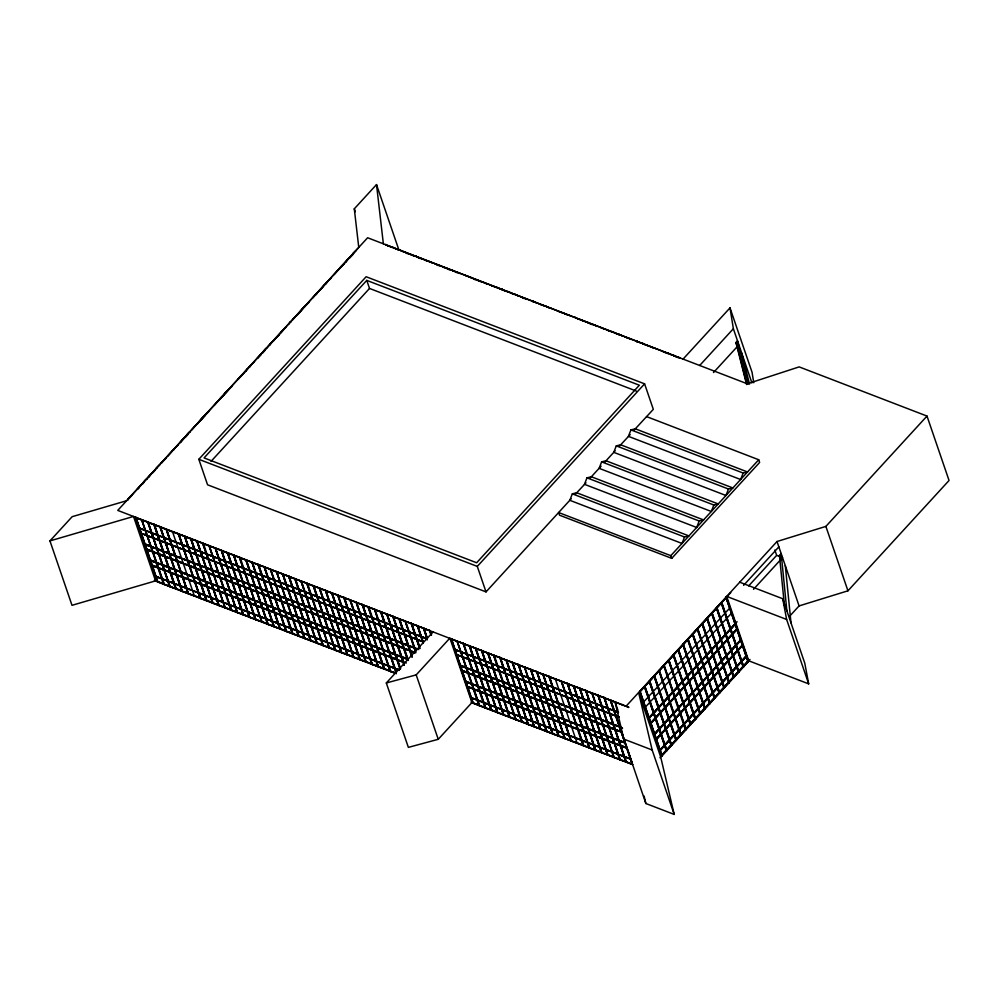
<?xml version="1.0" encoding="UTF-8"?>
<svg xmlns="http://www.w3.org/2000/svg" width="999" height="999" viewBox="0 0 999 999"><rect width="100%" height="100%" fill="white"/><g stroke="black" fill="none" stroke-linecap="round" stroke-linejoin="round"><path stroke-width="1.5" d="M572.34 493.843L569.805 500.299L682.005 543.456L684.54 537L688.923 535.914L576.71 492.757L572.34 493.843L684.54 537M586.987 477.847L584.452 484.303L696.665 527.472L699.2 521.016L703.571 519.93L591.358 476.76L586.987 477.847L699.2 521.016M601.635 461.863L599.1 468.319L711.313 511.476L713.848 505.019L718.219 503.933L606.018 460.776L601.635 461.863L713.848 505.019M616.296 445.879L613.748 452.335L725.961 495.492L728.496 489.035L732.879 487.949L620.666 444.792L616.296 445.879L728.496 489.035M630.943 429.895L628.408 436.351L740.609 479.508L743.156 473.051L747.527 471.965L635.314 428.808L630.943 429.895L743.156 473.051M49.95 540.909L133.504 516.458L155.557 580.869L72.003 605.319L49.95 540.909L72.165 516.683L126.611 500.736M358.766 247.415L354.295 208.816L376.511 184.578L398.564 249.001M127.672 499.825C138.948 488.461 126.673 499.113 127.922 499.925M141.696 484.527L137.275 489.348L139.286 487.512M144.093 482.28C139.123 488.361 146.353 477.31 146.741 479.383M146.878 478.871L151.386 473.701L148.888 477.035M151.673 473.638L155.207 469.78M160.015 464.547L156.331 467.944L156.718 468.494M167.844 455.994L170.492 453.096M170.879 452.684L175.387 447.515L173.776 449.887M175.687 447.44L178.334 444.555M184.902 437.387C173.426 450.724 186.326 434.253 185.14 437.487M188.174 434.165C181.119 442.707 189.635 429.945 189.947 432.242M191.845 429.807L194.493 426.91M194.88 426.498L199.388 421.316L197.777 423.701M200.811 420.379C209.628 411.188 199.063 419.63 199.925 421.353M204.483 416.021C215.747 404.645 203.484 415.309 204.733 416.108M214.086 405.544L218.506 400.724M218.881 400.299C230.157 388.936 217.882 399.6 219.131 400.399M224.812 394.193C233.641 385.002 223.064 393.444 223.926 395.154M232.268 386.064L228.484 389.822L232.018 385.976M238.087 379.345C249.35 367.982 237.088 378.646 238.336 379.445M243.768 373.151L247.39 368.943L245.779 371.316M247.69 368.868L252.198 363.698L249.7 367.045M254.495 361.8L252.485 363.636L254.258 361.713M261.701 353.584L257.292 358.404L261.064 354.633M264.985 350.362C257.917 358.891 266.433 346.141 266.745 348.439M267.769 346.953L271.391 342.744L269.78 345.13M271.691 342.682L276.199 337.512L273.701 340.846M280.906 332.63L276.486 337.45L279.383 334.653M285.702 327.385C274.238 340.721 287.125 324.25 285.951 327.485M288.736 324.076L290.359 321.703L290.746 322.24M292.657 319.805L295.304 316.908M298.589 313.698L295.692 316.496L300.112 311.676M304.907 306.431C293.444 319.78 306.331 303.296 305.157 306.531M309.066 302.26L305.294 306.019L308.828 302.16M312.737 297.889L314.51 295.966M316.908 293.706L314.897 295.542L319.305 290.721M319.692 290.309L324.2 285.127L321.703 288.474M324.488 285.065L328.996 279.895L325.624 284.191M331.306 277.997L329.295 279.832L331.056 277.897M334.091 274.588L338.511 269.767M338.898 269.355C350.162 257.979 337.899 268.644 339.136 269.443M343.693 264.111L348.201 258.941L345.704 262.275M348.501 258.878L353.159 254.146L349.625 258.004M355.944 250.749L353.147 253.184L353.546 253.734M152.81 472.764L155.457 469.88M165.946 458.429L161.276 463.161L165.784 457.992M157.318 581.83L135.464 517.207L157.318 581.83L394.88 673.201M385.327 244.568L679.932 357.879M136.101 517.844L141.746 520.017M141.883 519.967L164.136 584.165L141.583 519.567L163.449 584.19L169.418 586.101M142.233 520.204L148.202 522.115L170.067 586.725L148.014 522.315M392.095 247.565L392.132 246.903L396.316 249.188M571.166 498.813L486.014 591.895L207.555 484.79L198.826 459.303L366.133 276.735L644.592 383.841L653.321 409.34L633.953 430.294M139.698 528.359L145.342 530.519M366.77 280.382L204.071 457.917L476.648 562.762L639.348 385.227L366.77 280.382L369.53 288.436L636.301 391.046M148.364 522.552L153.996 524.725M398.214 249.912L398.264 249.263L403.858 252.085M141.458 533.503L147.103 535.664M144.992 530.282L139.361 528.121L427.197 638.935M145.479 530.469L151.124 532.642M145.829 530.706L157.255 535.002M211.026 461.388L369.53 288.436M154.483 524.912L160.464 526.823L182.317 591.445L160.265 527.035M146.753 535.427L141.121 533.266L422.839 641.72L417.195 639.56M147.24 535.614L152.884 537.787M147.59 535.851L159.016 540.147M151.96 533.066L163.374 537.362M160.614 527.272L172.377 531.793M153.721 538.211L165.135 542.494M158.079 535.427L163.724 537.599M159.84 540.571L165.484 542.732M163.861 537.549L169.505 539.71M164.211 537.787L175.637 542.07M422.24 259.153C422.902 258.117 419.418 259.103 418.007 257.53M172.527 531.743L194.281 595.766M172.864 531.98L178.846 533.891L200.699 598.513L178.646 534.103M165.634 542.694L171.266 544.855M165.971 542.932L177.397 547.215M170.342 540.134L181.756 544.43M433.079 263.324L429.046 261.488M178.996 534.34L184.965 536.251L206.83 600.874L184.778 536.463M172.103 545.279L183.516 549.575M176.461 542.494L182.105 544.667M185.127 536.7L190.759 538.861M178.234 547.639L183.866 549.812M182.255 544.617L187.887 546.778M182.592 544.855L194.018 549.138M440.621 266.221C441.283 265.185 437.812 266.171 436.388 264.598M156.244 576.66L167.657 580.956M191.246 539.06L197.228 540.958L219.081 605.581L197.028 541.171M184.016 549.762L189.648 551.923M184.353 549.999L195.779 554.283M188.724 547.215L194.355 549.375M157.655 581.568L163.299 583.741M161.538 578.596L155.894 576.423L399.101 669.967M162.375 579.02L173.789 583.304M447.09 268.319L446.753 268.581M197.377 541.408L203.346 543.319L225.212 607.941L202.672 543.344L224.912 607.542M190.484 552.36L201.898 556.643M194.505 549.325L200.137 551.498M194.855 549.562L206.269 553.858M168.494 581.381L174.138 583.541M452.872 270.941C454.957 270.567 449.125 270.292 447.24 268.768M203.509 543.768L209.141 545.941M196.616 554.707L202.248 556.88M200.974 551.923L212.4 556.206M174.276 583.491L179.92 585.664M459.003 273.301C459.677 272.252 456.193 273.239 454.77 271.666M174.625 583.728L186.039 588.024M209.291 545.891L231.531 610.089L208.991 545.491L230.856 610.114L236.825 612.025M209.628 546.128L221.741 550.387L243.594 615.009L221.541 550.599M202.397 556.83L208.029 559.003M202.735 557.067L214.161 561.351M175.549 588.448L169.58 586.538L147.715 521.915L169.768 586.338M207.105 554.283L212.737 556.443M176.036 588.636L181.681 590.809M180.757 586.088L186.388 588.261M471.59 277.747L465.322 275.449M208.866 559.428L214.498 561.588M212.887 556.393L218.519 558.566M213.237 556.643L224.65 560.926M186.538 588.211L192.17 590.384M186.875 588.448L198.302 592.732M221.89 550.836L227.522 553.009M214.648 561.538L220.28 563.711M214.997 561.775L226.411 566.071M187.8 593.169L181.83 591.258L159.965 526.635L182.018 591.046M219.355 558.99L230.781 563.286M193.007 590.809L204.42 595.092M228.009 553.196L233.991 555.107L255.856 619.73L233.803 555.319M221.116 564.135L232.542 568.431M193.931 595.516L187.962 593.618L166.246 529.445M225.487 561.351L231.119 563.523M194.418 595.716L200.062 597.877M199.138 593.156L204.77 595.329M234.141 555.556L240.122 557.467L261.975 622.077L239.435 557.479L261.676 621.69M486.825 283.991L483.703 282.517M227.248 566.495L232.879 568.668M231.268 563.473L236.9 565.634M231.618 563.711L243.032 567.994M204.92 595.279L210.552 597.452M205.257 595.516L216.683 599.8M240.272 557.904L245.904 560.077M233.029 568.618L238.661 570.779M233.379 568.856L244.792 573.139M206.194 600.237L200.212 598.326L178.346 533.703L200.399 598.114M237.737 566.058L249.163 570.354M206.681 600.424L212.312 602.597M211.388 597.877L222.814 602.16M246.403 560.264L258.167 564.797M496.253 287.625L496.303 286.975L500.487 289.248M239.498 571.203L250.924 575.499M243.868 568.419L249.5 570.591M217.52 600.237L223.152 602.397M245.629 573.563L251.261 575.736M249.65 570.541L255.294 572.714M218.444 604.944L212.462 603.034L190.609 538.424L212.662 602.834M250 570.779L261.413 575.062M223.301 602.347L228.933 604.52M503.796 290.522L508.216 291.945M223.639 602.584L235.065 606.88M258.654 564.984L264.623 566.895L286.488 631.505L264.435 567.095M251.411 575.686L257.055 577.847M251.76 575.923L263.174 580.207M224.575 607.305L218.594 605.394L196.741 540.771L218.793 605.182M256.119 573.139L267.545 577.422M225.062 607.492L230.694 609.665M229.77 604.944L241.196 609.228M264.785 567.332L270.754 569.243L292.807 633.653L270.267 569.055L292.12 633.678L298.102 635.589M257.879 578.284L269.305 582.567M262.25 575.486L267.894 577.659M235.901 607.305L241.533 609.465M270.904 569.692L276.548 571.865M264.011 580.631L269.655 582.804M268.032 577.609L273.676 579.782M268.381 577.847L279.795 582.13M241.683 609.427L247.315 611.588M526.411 299.225C527.072 298.189 523.588 299.176 522.177 297.59M242.02 609.665L253.446 613.948M276.686 571.815L298.938 636.013L276.386 571.416L298.251 636.038L304.22 637.949M277.035 572.052L283.004 573.963L304.87 638.586L282.817 574.175M269.792 582.754L275.437 584.927M270.142 582.991L281.556 587.275M242.957 614.373L236.975 612.462L215.272 548.289M274.5 580.207L280.145 582.367M243.444 614.56L249.076 616.733M248.152 612.012L259.578 616.308M283.167 574.413L289.136 576.311L311.001 640.933L288.948 576.523M533.029 301.773L533.066 301.111L537.25 303.396M276.261 585.352L287.687 589.635M280.294 582.33L285.926 584.49M280.632 582.567L292.058 586.85M254.283 614.373L259.915 616.545M289.285 576.76L294.93 578.933M282.392 587.712L288.037 589.872M255.207 619.093L249.238 617.182L227.372 552.559L249.425 616.97M286.763 584.914L298.177 589.21M260.065 616.495L265.697 618.656M540.559 304.67L544.979 306.081M260.414 616.733L271.828 621.016M295.417 579.12L307.517 583.391L329.383 648.014L306.83 583.404L329.083 647.614M288.174 589.822L293.818 591.995M288.524 590.059L299.937 594.355M261.338 621.453L255.357 619.542L233.504 554.92L255.557 619.33M292.894 587.275L298.526 589.447M261.825 621.64L267.457 623.801M266.533 619.08L277.959 623.376M294.655 592.419L300.287 594.592M298.676 589.398L304.308 591.558M299.013 589.635L310.439 593.918M272.665 621.44L278.296 623.613M307.667 583.828L313.311 586.001M300.437 594.542L306.069 596.703M300.774 594.78L312.2 599.063M273.589 626.161L267.62 624.25L245.754 559.627L267.807 624.038M305.145 591.995L316.558 596.278M278.446 623.563L284.078 625.736M278.796 623.801L290.209 628.084M313.798 586.188L319.767 588.099L341.633 652.722L319.58 588.311M306.905 597.127L318.319 601.423M279.72 628.521L273.738 626.61L251.885 561.987L273.938 626.398M311.276 594.343L316.908 596.515M280.207 628.708L285.839 630.869M284.915 626.161L290.559 628.321M319.93 588.548L325.899 590.459L347.764 655.082L325.711 590.671M313.037 599.487L324.45 603.783M317.058 596.465L322.689 598.638M317.395 596.703L328.821 600.986M290.697 628.271L296.341 630.444M291.046 628.508L302.46 632.804M326.049 590.909L331.693 593.069M319.156 601.848L330.582 606.131M291.97 633.229L286.001 631.318L264.136 566.695L286.189 631.118M323.526 599.063L334.94 603.346M297.178 630.869L308.591 635.152M581.893 320.179L577.322 318.806M332.18 593.256L338.162 595.167L360.214 659.577L337.662 594.979L359.528 659.602L365.497 661.513M325.287 604.208L336.7 608.491M329.658 601.41L335.289 603.583M303.296 633.229L308.941 635.401M582.042 320.617L588.011 322.527M338.311 595.616L343.943 597.789M331.418 606.555L337.05 608.728M335.439 603.533L341.071 605.706M335.776 603.771L347.202 608.066M309.078 635.352L314.722 637.512M593.806 325.15C594.48 324.113 590.996 325.1 589.585 323.526M309.428 635.589L320.841 639.872M344.43 597.976L350.412 599.887L372.277 664.51L350.224 600.099M337.2 608.678L342.832 610.851M337.537 608.915L348.963 613.199M310.352 640.297L304.383 638.386L282.517 573.776L304.57 638.186M341.908 606.131L353.321 610.414M310.839 640.496L316.483 642.657M315.559 637.936L326.973 642.232M350.562 600.337L356.543 602.247L378.396 666.857L356.343 602.447M604.657 329.32L600.124 327.297M343.668 611.276L355.095 615.559M348.039 608.491L353.671 610.651M321.678 640.297L327.322 642.469M356.693 602.684L362.325 604.857M349.8 613.636L355.432 615.796M353.821 610.601L359.453 612.774M322.615 645.017L316.633 643.106L294.767 578.483L316.82 642.894M354.158 610.839L365.584 615.134M327.46 642.419L333.104 644.58M607.966 330.594L612.387 332.005M327.809 642.657L339.235 646.94M362.824 605.044L368.793 606.955L390.659 671.578L368.107 606.98L390.159 671.39L396.328 673.089M355.582 615.746L361.213 617.919M355.919 615.983L367.345 620.279M328.733 647.377L322.764 645.466L300.899 580.844L322.952 645.254M360.289 613.199L371.715 617.482M329.22 647.564L334.865 649.725M333.941 645.017L345.354 649.3M368.943 607.404L374.925 609.315L396.478 672.265M618.806 334.765L618.843 334.103L623.039 336.388M362.05 618.344L373.476 622.627M366.421 615.559L377.834 619.842M340.06 647.364L345.704 649.537M375.075 609.765L380.706 611.925M368.181 620.704L373.813 622.864M340.996 652.085L335.015 650.174L313.162 585.551L335.214 649.962M372.54 617.919L383.966 622.202M345.841 649.487L351.486 651.66M346.191 649.725L357.617 654.008M381.206 612.112L393.306 616.383L408.341 660.302M373.963 622.814L379.595 624.987M374.3 623.064L385.726 627.347M347.115 654.445L341.146 652.534L319.28 587.912L341.333 652.322M378.671 620.267L384.315 622.439M347.615 654.632L353.246 656.805M352.322 652.085L363.736 656.368M637.187 341.833L637.225 341.171L637.187 341.833L643.356 343.531L642.832 344.006M380.432 625.411L391.858 629.707M384.453 622.389L390.097 624.562M384.802 622.627L396.216 626.91M358.454 654.432L364.086 656.605M393.456 616.833L399.088 618.993M386.563 627.772L392.195 629.944M359.378 659.153L353.396 657.242L331.543 592.632L353.596 657.042M390.921 624.987L402.347 629.27M364.235 656.555L369.867 658.728M364.573 656.793L375.999 661.088M399.588 619.18L405.557 621.091L415.584 650.374M392.345 629.894L397.977 632.055M392.694 630.132L404.108 634.415M397.053 627.347L402.697 629.507M365.996 661.7L371.628 663.873M370.704 659.153L376.336 661.326M405.706 621.54L411.688 623.451L419.705 646.877M398.813 632.479L404.458 634.652M402.834 629.457L408.479 631.63M403.184 629.695L414.597 633.99M376.486 661.276L382.118 663.436M376.835 661.513L388.249 665.796M411.838 623.9L417.807 625.811L423.139 642.12L417.619 626.023M404.595 634.602L410.239 636.775M404.945 634.84L416.358 639.135M377.759 666.221L371.778 664.323L349.925 599.7L371.978 664.11M409.315 632.055L420.729 636.338M382.954 663.86L394.38 668.156M417.969 626.261L423.938 628.171L427.447 638.411M667.832 353.621L667.869 352.959L672.052 355.244M411.076 637.2L422.49 641.483M383.878 668.581L377.909 666.67L356.206 602.497M486.014 591.895L477.285 566.408L644.592 383.841M415.434 634.415L421.079 636.575M384.378 668.768L390.01 670.941M389.086 666.221L394.717 668.393M424.088 628.608L429.732 630.781M421.216 636.525L427.048 638.486M421.566 636.763L427.01 639.148M394.867 668.343L399.288 669.755M679.595 358.142C680.257 357.105 676.773 358.092 675.361 356.518M395.217 668.581L399.25 670.416M431.381 635.127L430.07 630.519L431.568 634.914M407.929 659.103L401.76 657.404L407.592 659.352M386.313 682.966L416.196 674.887L449.875 638.136L471.928 702.547L438.249 739.297L408.366 747.377L386.313 682.966L433.254 631.755M683.066 359.103L730.007 307.879L752.06 372.29L753.745 382.717M575.349 494.243L585.976 482.829M589.997 478.259L601.073 466.171M604.657 462.262L615.122 450.849M619.305 446.278L630.169 434.602M699.687 365.484L733.366 328.733L730.007 307.879M472.714 703.134L450.849 638.523L472.714 703.134L632.517 764.61L610.164 699.799L631.718 762.736M451.498 639.148L457.13 641.321M457.28 641.271L479.52 705.469L456.98 640.871L478.846 705.494L484.815 707.404M457.617 641.508L463.598 643.418L485.651 707.829L463.111 643.231L484.965 707.854L490.946 709.765M746.578 384.528L735.951 342.507L737.499 340.821L748.413 383.966M455.094 649.662L460.726 651.835M463.748 643.868L469.393 646.041M713.498 372.54L737.324 346.541L735.951 342.507M456.855 654.807L462.487 656.98M460.389 651.598L454.745 649.425L618.294 712.324M460.876 651.785L466.508 653.958M461.226 652.022L472.639 656.306M469.88 646.228L475.849 648.139L497.714 712.749L475.661 648.339M462.15 656.743L456.506 654.57L618.993 717.17M462.637 656.93L468.269 659.09M462.987 657.167L474.4 661.45M467.345 654.382L478.771 658.666M476.011 648.576L481.98 650.486L503.846 715.109L481.793 650.699M469.105 659.527L480.531 663.811M473.476 656.73L479.108 658.903M482.13 650.936L487.774 653.109M475.237 661.875L480.881 664.048M479.258 658.853L484.902 661.026M479.607 659.09L491.021 663.373M481.019 663.998L486.663 666.171M481.368 664.235L492.782 668.518M485.726 661.45L497.152 665.734M494.393 655.656L500.362 657.567L522.227 722.177L500.174 657.767M487.487 666.595L498.913 670.878M491.858 663.811L497.502 665.971M500.511 658.004L506.156 660.177M493.618 668.955L499.263 671.116M497.639 665.921L503.284 668.094M497.989 666.158L509.403 670.454M471.628 697.976L483.054 702.26M506.643 660.364L512.612 662.275L534.477 726.897L512.425 662.487M499.4 671.066L505.044 673.239M499.75 671.303L511.163 675.599M504.108 668.518L509.752 670.691M473.051 702.884L478.683 705.044M476.923 699.899L471.291 697.739L630.456 759.065M477.759 700.336L489.185 704.62M512.774 662.724L518.743 664.635L540.609 729.258L518.556 664.834M505.881 673.663L517.295 677.946M509.902 670.641L515.534 672.802M510.239 670.878L521.665 675.162M483.891 702.684L489.522 704.857M518.893 665.084L524.537 667.245M512 676.023L517.644 678.184M516.371 673.239L527.784 677.522M489.672 704.807L495.304 706.98M490.022 705.044L501.436 709.327M524.675 667.195L546.928 731.405L524.375 666.795L546.241 731.418L552.222 733.328M525.024 667.432L530.993 669.342L552.859 733.965L530.806 669.555M517.782 678.134L523.426 680.307M518.131 678.371L529.545 682.667M522.502 675.586L528.134 677.759M491.433 709.952L497.065 712.125M496.141 707.404L501.785 709.565M531.156 669.792L537.125 671.703L558.99 736.325L536.938 671.915M524.263 680.731L529.895 682.904M528.284 677.709L533.916 679.882M528.621 677.946L540.047 682.23M501.923 709.515L507.567 711.688M502.272 709.752L513.686 714.048M537.275 672.152L542.719 674.525L542.769 673.875L564.622 738.486L570.604 740.396M530.044 682.854L535.676 685.027M530.382 683.091L541.808 687.374M503.196 714.472L497.227 712.562L475.362 647.939L497.415 712.362M534.752 680.307L546.166 684.59M508.404 712.112L519.817 716.408M536.513 685.451L547.927 689.735M509.328 716.832L503.346 714.922L481.493 650.299L503.546 714.71M540.884 682.654L546.515 684.827M509.815 717.02L515.447 719.193M514.522 714.472L520.167 716.645M549.537 676.86L555.169 679.033M542.644 687.799L548.276 689.972M546.665 684.777L552.297 686.95M547.002 685.014L558.429 689.31M520.304 716.595L525.949 718.756M520.654 716.832L532.067 721.116M555.319 678.983L577.072 742.994M555.656 679.22L561.638 681.131L583.691 745.541L561.151 680.943L583.004 745.566L588.985 747.477M758.716 459.752L759.64 462.437L671.728 558.354L670.816 555.669L758.716 459.752L646.515 416.583M548.426 689.922L554.058 692.095M548.763 690.159L560.189 694.442M521.578 721.54L515.609 719.642L493.556 655.219L516.096 719.829L494.23 655.207L493.706 655.669L488.111 652.846L509.965 717.469L488.611 654.308M553.134 687.374L564.547 691.658M522.065 721.74L527.709 723.9M526.785 719.18L538.199 723.476M561.788 681.58L567.769 683.491L589.622 748.101L567.569 683.691M554.895 692.519L566.308 696.803M559.265 689.735L564.897 691.895M532.904 721.54L538.548 723.713M567.919 683.928L573.551 686.101M561.026 694.879L566.658 697.04M565.047 691.845L570.679 694.018M533.828 726.261L527.859 724.35L505.993 659.727L528.046 724.138M565.384 692.082L576.81 696.378M538.686 723.663L544.33 725.823M539.035 723.9L550.461 728.184M566.808 696.99L572.439 699.163M567.145 697.227L578.571 701.523M539.959 728.621L533.99 726.71L512.125 662.087L534.178 726.498M571.515 694.442L582.929 698.726M540.447 728.808L546.091 730.968M545.167 726.261L556.58 730.544M580.169 688.648L586.151 690.559L608.004 755.182L585.951 690.771M573.276 699.587L584.702 703.87M577.647 696.803L583.279 698.975M551.286 728.608L556.93 730.781M586.301 691.008L591.932 693.169M579.408 701.947L585.039 704.108M583.428 698.925L589.06 701.086M583.766 699.163L595.192 703.446M557.067 730.731L562.712 732.904M557.417 730.968L568.843 735.252M592.082 693.119L598.401 695.267L620.267 759.889L598.214 695.479M585.189 704.07L590.821 706.231M585.526 704.307L596.952 708.591M558.341 735.689L552.372 733.778L530.506 669.155L552.559 733.566M589.897 701.51L595.529 703.683M558.828 735.876L564.472 738.049M563.548 733.328L574.962 737.612M598.551 695.716L604.532 697.627L626.385 762.249L604.333 697.839M591.658 706.655L603.084 710.951M595.679 703.633L601.323 705.806M596.028 703.87L607.442 708.154M569.667 735.689L575.312 737.849M604.682 698.076L610.314 700.237M597.789 709.015L603.421 711.188M602.147 706.231L613.573 710.514M575.461 737.799L581.093 739.972M575.799 738.036L587.225 742.332M610.814 700.436L616.445 702.597M603.571 711.138L609.203 713.298M603.908 711.375L615.334 715.659M576.723 742.756L570.754 740.846L548.888 676.223L570.941 740.634M608.279 708.591L613.923 710.751M577.222 742.944L582.854 745.117M581.93 740.396L587.562 742.569M610.039 713.723L615.684 715.896M614.06 710.701L618.481 712.125M614.41 710.938L618.443 712.774M587.712 742.519L593.344 744.68M588.061 742.756L599.475 747.04M615.821 715.846L618.831 716.72M616.171 716.083L618.793 717.382M626.286 705.993L777.022 541.508L825.886 526.398L926.997 416.071L799.15 366.895L747.289 383.791L367.62 237.762L117.757 510.402L628.696 707.317M748.476 661.5L726.186 596.99L748.476 661.5L661.688 756.206L639.635 691.795L730.756 592.619M728.096 595.516L726.573 597.539M628.508 707.517L628.546 706.867M594.18 745.104L605.606 749.4M743.618 585.339L778.87 546.878M595.104 749.824L589.135 747.914L567.27 683.291L589.323 747.714M595.604 750.012L601.236 752.185M600.312 747.464L605.943 749.637M619.767 726.598L613.598 724.899L619.43 726.86M748.663 585.901L776.66 555.357L774.824 549.987M619.917 727.047L622.552 728.333M784.427 605.506L779.445 555.469L781.168 553.583L786.862 610.814M621.528 731.743L615.359 730.044L621.191 732.005M606.093 749.587L611.725 751.76M753.508 589.298L782.542 557.617M606.443 749.824L617.857 754.108M607.367 754.545L601.386 752.634L579.532 688.011L601.585 752.422M607.854 754.732L613.486 756.892M612.562 752.185L623.988 756.468M625.287 742.707L619.118 740.996L624.949 742.956M737.062 621.678L735.539 623.701M618.693 754.532L624.325 756.705M627.047 747.839L620.879 746.141L626.71 748.101M619.617 759.252L613.648 757.342L591.783 692.719L614.135 757.529L592.769 694.38M624.475 756.655L630.107 758.828M624.825 756.892L630.794 758.803M625.749 761.613L619.767 759.702L597.914 695.079L619.967 759.49M626.236 761.8L632.217 764.21M659.939 757.754L749.999 659.477M789.597 616.271L799.075 605.918L847.939 590.809L949.05 480.482L926.997 416.071M387.375 245.742L391.795 247.165M405.756 252.822C407.804 254.508 409.915 253.234 410.477 254.633L414.697 256.256M424.138 259.89L426.96 260.976M442.52 266.958L445.342 268.044M473.164 278.746C475.212 280.432 477.322 279.158 477.872 280.557L482.105 282.18M491.545 285.814L495.966 287.225M512.737 293.968L508.066 291.496L508.029 292.145M518.868 296.328L514.185 293.856L514.148 294.505M549.5 308.104L544.83 305.632L544.792 306.293M558.941 311.738L563.361 313.149M567.894 315.172L563.848 313.336M597.115 326.423L594.492 325.125M616.907 334.028L612.225 331.556L612.187 332.217M626.348 337.662L630.769 339.073M644.73 344.73L649.15 346.154M653.671 348.176L649.637 346.341M663.111 351.798L665.933 352.884M358.191 248.052L127.385 499.887M776.66 555.357L780.194 556.705M670.816 555.669L558.603 512.512L559.527 515.197L671.728 558.354M739.735 582.205L782.716 598.738L804.769 663.149L808.678 683.865L748.763 660.814L726.71 596.403L786.625 619.455L808.678 683.865M729.545 608.379L725.224 612.837M731.305 613.511L726.985 617.981M724.75 613.611L720.429 618.081M726.51 618.756L722.19 623.226M719.942 618.843L715.621 623.314M721.703 623.988L717.382 628.458M715.147 624.088L710.826 628.558M716.907 629.233L712.587 633.703M710.351 629.32L706.018 633.791M712.112 634.465L707.779 638.935M705.544 634.565L701.223 639.035M707.304 639.71L702.984 644.168M700.749 639.797L696.415 644.268M702.509 644.942L698.189 649.412M695.941 645.042L691.62 649.5M697.702 650.187L693.381 654.645M198.826 459.303L477.285 566.408M691.146 650.274L686.825 654.745M692.906 655.419L688.586 659.889M686.35 655.519L682.017 659.977M688.111 660.664L683.778 665.122M681.543 660.751L677.222 665.222M683.304 665.896L678.983 670.366M676.748 665.996L672.414 670.454M678.508 671.141L674.175 675.599M663.636 665.609L685.439 729.919M671.94 671.228L667.619 675.699M673.701 676.373L669.38 680.843M658.841 670.841L680.644 735.164M667.145 676.473L662.824 680.931M668.905 681.618L664.585 686.076M662.337 681.705L658.016 686.176M664.098 686.85L659.777 691.32M657.542 686.937L653.221 691.408M659.303 692.082L654.982 696.553M652.747 692.182L648.413 696.653M654.507 697.327L650.174 701.798M639.635 691.795L661.688 756.206M647.939 697.414L643.618 701.885M649.7 702.559L645.379 707.03M135.265 517.42L429.87 630.731M450.661 638.723L628.359 707.08M417.482 648.801L414.473 647.914L418.706 649.55M150.999 546.578L156.831 548.538L145.03 544.667L150.849 546.628M163.249 551.286L169.081 553.246L157.28 549.375L163.112 551.336M175.512 556.006L181.331 557.966L169.53 554.095L175.362 556.056M181.631 558.366L187.462 560.314L175.662 556.455L181.493 558.416M193.893 563.074L199.725 565.034L187.912 561.163L193.744 563.124M200.012 565.434L205.844 567.395L194.043 563.523L199.875 565.484M212.275 570.142L218.107 572.102L206.293 568.231L212.125 570.192M218.394 572.502L224.226 574.462L212.425 570.591L218.257 572.552M230.657 577.21L236.488 579.17L224.675 575.312L230.507 577.26M236.788 579.57L242.607 581.53L230.806 577.659L236.638 579.62M261.288 588.998L267.12 590.958L255.319 587.087L261.151 589.048M267.42 591.358L273.251 593.319L261.451 589.447L267.27 591.408M279.67 596.066L285.502 598.026L273.701 594.155L279.533 596.116M285.801 598.426L291.633 600.387L279.832 596.515L285.652 598.476M304.183 605.494L310.015 607.454L298.214 603.583L304.033 605.544M316.433 610.214L322.265 612.175L310.464 608.304L316.296 610.264M322.565 612.562L328.396 614.522L316.596 610.664L322.427 612.612M334.815 617.282L340.647 619.243L328.846 615.372L334.677 617.332M347.078 621.99L352.909 623.95L341.096 620.079L346.928 622.04M353.209 624.35L359.028 626.311L347.227 622.439L353.059 624.4M365.459 629.07L371.291 631.018L359.478 627.16L365.309 629.12M371.591 631.418L377.41 633.378L365.609 629.507L371.441 631.468M383.841 636.138L389.672 638.099L377.872 634.228L383.691 636.188M389.972 638.498L395.791 640.446L383.991 636.588L389.822 638.536M402.222 643.206L408.054 645.167L396.253 641.296L402.073 643.256M408.354 645.566L414.185 647.527L402.372 643.656L408.204 645.616M466.396 667.881L472.215 669.842L460.414 665.983L466.246 667.931M478.646 672.602L484.478 674.562L472.664 670.691L478.496 672.652M490.896 677.31L496.728 679.27L484.927 675.399L490.759 677.359M497.027 679.67L502.859 681.63L491.058 677.759L496.878 679.72M509.278 684.39L515.109 686.338L503.309 682.479L509.14 684.44M515.409 686.738L521.241 688.698L509.44 684.827L515.259 686.788M533.791 693.818L539.622 695.766L527.822 691.907L533.641 693.855M546.041 698.526L551.873 700.486L540.072 696.615L545.904 698.576M564.423 705.594L570.254 707.554L558.453 703.683L564.285 705.644M582.817 712.662L588.636 714.622L576.835 710.751L582.667 712.712M595.067 717.382L600.899 719.342L589.098 715.471L594.917 717.432M613.448 724.45L619.28 726.41L607.479 722.539L613.299 724.5M619.58 726.81L622.389 727.896M417.644 649.238L414.635 648.363L417.445 649.45M414.535 652.122L404.133 648.801L409.965 650.761M152.76 551.723L158.591 553.683L146.791 549.812L152.61 551.773M165.01 556.431L170.841 558.391L159.041 554.52L164.872 556.48M171.141 558.791L176.973 560.751L165.172 556.88L170.991 558.841M183.391 563.511L189.223 565.459L177.422 561.6L183.254 563.548M195.654 568.219L201.486 570.179L189.673 566.308L195.504 568.269M201.773 570.579L207.605 572.539L195.804 568.668L201.636 570.629M214.036 575.287L219.867 577.247L208.054 573.376L213.886 575.337M232.417 582.355L238.249 584.315L226.436 580.444L232.268 582.405M238.549 584.715L244.368 586.675L232.567 582.804L238.399 584.765M250.799 589.435L256.631 591.383L244.83 587.524L250.649 589.485M256.93 591.783L262.749 593.743L250.949 589.872L256.78 591.833M269.181 596.503L275.012 598.463L263.212 594.592L269.031 596.553M281.431 601.211L287.262 603.171L275.462 599.3L281.293 601.261M287.562 603.571L293.394 605.531L281.593 601.66L287.412 603.621M299.812 608.279L305.644 610.239L293.843 606.381L299.675 608.329M305.944 610.639L311.775 612.599L299.975 608.728L305.794 610.689M318.194 615.359L324.026 617.32L312.225 613.448L318.057 615.409M324.325 617.707L330.157 619.667L318.356 615.796L324.188 617.757M336.588 622.427L342.407 624.387L330.607 620.516L336.438 622.477M342.707 624.787L348.539 626.735L336.738 622.877L342.57 624.837M354.97 629.495L360.789 631.455L348.988 627.584L354.82 629.545M367.22 634.215L373.052 636.163L361.251 632.305L367.07 634.253M373.351 636.563L379.17 638.523L367.37 634.652L373.201 636.613M385.602 641.283L391.433 643.244L379.632 639.372L385.452 641.333M391.733 643.631L397.565 645.591L385.751 641.733L391.583 643.681M403.983 648.351L409.815 650.312L398.014 646.44L403.833 648.401M410.114 650.711L415.746 652.871M468.156 673.026L473.976 674.987L462.175 671.116L468.007 673.076M480.407 677.747L486.238 679.707L474.438 675.836L480.257 677.797M486.538 680.107L492.357 682.055L480.556 678.196L486.388 680.157M498.788 684.814L504.62 686.775L492.819 682.904L498.638 684.864M511.038 689.535L516.87 691.483L505.069 687.624L510.901 689.572M517.17 691.882L523.001 693.843L511.201 689.972L517.02 691.932M529.42 696.603L535.252 698.563L523.451 694.692L529.283 696.653M535.551 698.95L541.383 700.911L529.582 697.052L535.402 699M553.933 706.031L559.765 707.979L547.964 704.12L553.796 706.081M566.196 710.739L572.015 712.699L560.214 708.828L566.046 710.789M572.315 713.099L578.146 715.059L566.346 711.188L572.177 713.149M584.577 717.806L590.397 719.767L578.596 715.896L584.427 717.856M596.828 722.527L602.659 724.487L590.859 720.616L596.678 722.577M602.959 724.887L608.778 726.835L596.977 722.976L602.809 724.924M615.209 729.595L621.041 731.555L609.24 727.684L615.059 729.645M414.685 652.572L410.264 651.148L414.498 652.784M631.705 761.463L610.651 699.987L645.866 803.508L674.213 814.422L652.16 749.999L623.813 739.098L614.984 701.648L617.994 710.439M156.506 562.674L162.338 564.635L150.537 560.776L156.368 562.724M168.769 567.395L174.6 569.355L162.787 565.484L168.619 567.444M187.15 574.462L192.982 576.423L181.169 572.552L187 574.512M193.282 576.823L199.101 578.783L187.3 574.912L193.132 576.873M205.532 581.53L211.363 583.491L199.55 579.62L205.382 581.58M211.663 583.891L217.482 585.851L205.682 581.98L211.513 583.94M236.164 593.319L241.995 595.279L230.195 591.408L236.026 593.369M242.295 595.679L248.127 597.639L236.326 593.768L242.145 595.729M254.545 600.387L260.377 602.347L248.576 598.476L254.408 600.436M260.677 602.747L266.508 604.707L254.708 600.836L260.527 602.797M272.927 607.454L278.758 609.415L266.958 605.544L272.789 607.504M279.058 609.815L284.89 611.775L273.089 607.904L278.921 609.865M291.321 614.535L297.14 616.483L285.339 612.624L291.171 614.585M297.44 616.883L303.271 618.843L291.471 614.972L297.302 616.932M309.702 621.603L315.522 623.563L303.721 619.692L309.553 621.653M321.953 626.311L327.784 628.271L315.984 624.4L321.803 626.361M328.084 628.671L333.903 630.631L322.103 626.76L327.934 628.721M340.334 633.378L346.166 635.339L334.365 631.48L340.184 633.428M346.466 635.739L352.285 637.699L340.484 633.828L346.316 635.789M358.716 640.459L364.548 642.419L352.747 638.548L358.566 640.509M364.847 642.807L370.679 644.767L358.866 640.896L364.697 642.856M377.098 647.527L382.929 649.487L371.128 645.616L376.948 647.577M383.229 649.887L389.061 651.835L377.247 647.976L383.079 649.937M395.479 654.595L401.311 656.555L389.51 652.684L395.342 654.645M471.903 683.99L477.734 685.951L465.934 682.08L471.753 684.04M484.153 688.698L489.985 690.659L478.184 686.8L484.016 688.748M490.284 691.058L496.116 693.019L484.315 689.148L490.134 691.108M502.534 695.779L508.366 697.727L496.565 693.868L502.397 695.828M508.666 698.126L514.497 700.087L502.697 696.216L508.528 698.176M520.929 702.846L526.748 704.807L514.947 700.936L520.779 702.896M539.31 709.914L545.129 711.875L533.329 708.004L539.16 709.964M551.56 714.635L557.392 716.583L545.591 712.724L551.411 714.672M557.692 716.982L563.511 718.943L551.71 715.072L557.542 717.032M569.942 721.703L575.774 723.663L563.973 719.792L569.792 721.753M576.073 724.05L581.893 726.011L570.092 722.152L575.923 724.1M588.324 728.771L594.155 730.731L582.355 726.86L588.174 728.82M594.455 731.131L600.287 733.079L588.473 729.22L594.305 731.181M606.705 735.838L612.537 737.799L600.736 733.928L606.555 735.888M612.837 738.199L618.668 740.159L606.855 736.288L612.687 738.249M406.381 662.974L397.39 660.189L403.221 662.15M158.267 567.819L164.098 569.78L152.298 565.909L158.129 567.869M176.661 574.9L182.48 576.848L170.679 572.989L176.511 574.949M188.911 579.607L194.743 581.568L182.929 577.697L188.761 579.657M195.042 581.967L200.861 583.928L189.061 580.057L194.892 582.017M207.293 586.675L213.124 588.636L201.323 584.765L207.143 586.725M213.424 589.035L219.243 590.996L207.442 587.125L213.274 589.085M225.674 593.743L231.506 595.704L219.705 591.845L225.524 593.793M231.805 596.103L237.625 598.064L225.824 594.193L231.656 596.153M244.056 600.824L249.887 602.784L238.087 598.913L243.906 600.874M256.306 605.531L262.138 607.492L250.337 603.621L256.169 605.581M262.437 607.892L268.269 609.852L256.468 605.981L262.3 607.941M274.688 612.599L280.519 614.56L268.719 610.689L274.55 612.649M280.819 614.959L286.651 616.92L274.85 613.049L280.682 615.009M293.082 619.68L298.901 621.628L287.1 617.769L292.932 619.717M299.2 622.027L305.032 623.988L293.231 620.117L299.063 622.077M311.463 626.748L317.282 628.708L305.482 624.837L311.313 626.798M317.582 629.095L323.414 631.056L311.613 627.197L317.445 629.145M329.845 633.816L335.664 635.776L323.863 631.905L329.695 633.865M342.095 638.523L347.927 640.484L336.126 636.613L341.945 638.573M348.226 640.883L354.058 642.844L342.245 638.973L348.077 640.933M360.477 645.604L366.308 647.552L354.508 643.693L360.327 645.654M366.608 647.951L372.44 649.912L360.627 646.041L366.458 648.001M378.858 652.672L384.69 654.632L372.889 650.761L378.721 652.722M384.99 655.032L390.821 656.98L379.008 653.121L384.84 655.069M397.24 659.74L403.072 661.7L391.271 657.829L397.103 659.79M485.914 693.843L491.745 695.804L479.945 691.932L485.776 693.893M492.045 696.203L497.877 698.164L486.076 694.293L491.908 696.253M504.295 700.923L510.127 702.871L498.326 699.013L504.158 700.973M510.427 703.271L516.258 705.232L504.458 701.36L510.289 703.321M522.689 707.991L528.508 709.952L516.708 706.081L522.539 708.041M528.808 710.339L534.64 712.299L522.839 708.441L528.671 710.389M541.071 715.059L546.89 717.02L535.089 713.149L540.921 715.109M553.321 719.767L559.153 721.728L547.352 717.869L553.171 719.817M559.452 722.127L565.272 724.088L553.471 720.217L559.303 722.177M571.703 726.847L577.534 728.795L565.734 724.937L571.553 726.897M577.834 729.195L583.666 731.156L571.853 727.284L577.684 729.245M590.084 733.915L595.916 735.876L584.115 732.005L589.934 733.965M596.216 736.275L602.047 738.224L590.234 734.365L596.066 736.325M608.466 740.983L614.298 742.944L602.497 739.073L608.329 741.033M614.597 743.343L620.429 745.304L608.616 741.433L614.447 743.393M154.333 580.394L396.141 673.301M471.078 702.222L632.704 764.397M825.886 526.398L847.939 590.809M733.366 328.733L751.91 382.904M777.022 541.508L799.075 605.918M779.445 555.469L780.818 559.49M667.532 353.221L667.332 353.434M661.887 351.049L661.4 350.861M655.419 348.451L655.269 348.501M636.887 341.433L636.7 341.646M631.256 339.26L631.068 339.473M624.787 336.675L624.637 336.725M618.506 334.365L618.319 334.578M606.405 329.608L606.256 329.645M587.874 322.577L587.674 322.789M569.63 315.459L569.492 315.509M557.38 310.751L557.23 310.801M551.248 308.391L551.111 308.441M538.998 303.671L538.848 303.721M532.729 301.373L532.529 301.573M527.085 299.2L526.898 299.413M520.616 296.603L520.467 296.653M502.085 289.585L501.898 289.797M489.972 284.827L489.835 284.877M622.877 705.356L622.414 704.507L622.377 705.169M471.453 277.797L471.253 278.009M616.932 702.784L616.745 702.996M459.69 273.276L459.49 273.489M441.308 266.209L441.108 266.421M434.827 263.611L434.69 263.661M579.832 688.411L601.885 752.821L580.019 688.199L573.701 686.051L595.754 750.461L574.388 687.312M428.559 261.301L428.371 261.513M549.188 676.623L571.241 741.033L549.375 676.41L543.056 674.263L565.109 738.686L543.756 675.524M397.927 249.525L397.727 249.725M543.269 675.336L564.822 738.286M354.295 208.816L355.294 211.751M431.081 634.727L429.582 630.332L430.894 634.939M423.751 628.371L427.26 638.623M426.96 638.224L423.451 627.984L427.272 639.897M422.839 641.72L417.32 625.624L423.139 643.393M411.488 623.663L420.017 648.551M419.218 646.69L411.201 623.264L419.518 648.363M415.896 652.047L405.07 620.903L415.397 651.86M411.963 655.332L399.425 618.743L412.275 657.005M411.975 656.618L398.938 618.556L411.775 656.818M416.196 674.887L438.249 739.297M393.107 616.595L408.141 660.514M407.854 660.114L392.807 616.196L407.654 660.314M387.674 615.484L404.22 663.798M386.988 614.235L404.021 664.01M404.233 665.072L386.688 613.836L404.033 665.284M400.599 668.756L381.044 611.663L400.399 668.968M400.099 668.568L380.557 611.475L399.912 668.781M396.278 672.464L374.425 609.128L396.291 673.751M356.543 603.521L378.097 666.47M301.898 582.492L323.251 645.654L301.198 581.243M252.872 563.636L274.238 626.798L252.185 562.387M221.403 550.649L243.107 614.822L221.741 551.673M216.109 549.5L237.462 612.662L215.409 548.239M215.622 549.313L237.175 612.262M167.083 530.644L188.449 593.806L166.396 529.395M166.596 530.457L188.149 593.406M741.633 352.897L749.537 384.14M737.324 346.541L746.815 384.041M674.213 814.422L660.676 756.942L638.623 692.532L652.16 749.999M644.093 796.028L645.866 803.508M782.716 598.738L786.625 619.455M376.511 184.578L383.366 243.818M785.301 565.671L790.996 622.889M135.951 517.395L157.817 582.017L135.951 517.395M386.001 244.543L385.964 245.205L386.001 244.543M153.846 524.275L175.699 588.898L153.846 524.275M154.333 524.463L176.199 589.085L154.333 524.463M404.383 251.623L404.345 252.272L404.383 251.623M145.067 544.005L150.699 546.178L145.067 544.005M146.828 549.15L152.46 551.323L146.828 549.15M416.146 256.144L416.608 256.993L416.146 256.144M151.349 546.815L156.98 548.988L151.349 546.815M153.109 551.96L158.741 554.133L153.109 551.96M422.764 258.691L422.727 259.34L422.764 258.691M157.318 548.726L162.949 550.899L157.318 548.726M150.574 560.114L156.219 562.287L150.574 560.114M159.078 553.871L164.71 556.031L159.078 553.871M163.599 551.523L169.231 553.696L163.599 551.523M152.335 565.259L157.979 567.432L152.335 565.259M156.855 562.912L162.487 565.084L156.855 562.912M184.478 536.063L206.343 600.686L184.478 536.063M169.568 553.434L175.212 555.606L169.568 553.434M158.616 568.056L164.261 570.229L158.616 568.056M162.825 564.822L168.469 566.995L162.825 564.822M171.491 559.028L177.123 561.201L171.491 559.028M191.096 538.611L212.962 603.234L191.096 538.611M164.598 569.967L170.23 572.14L164.598 569.967M164.748 570.417L176.361 574.5L164.748 570.417M169.106 567.632L180.719 571.715L169.106 567.632M177.46 560.938L183.104 563.111L177.46 560.938M181.98 558.603L187.612 560.764L181.98 558.603M175.237 569.992L180.881 572.152L175.237 569.992M183.741 563.748L189.373 565.909L183.741 563.748M187.949 560.514L193.594 562.674L187.949 560.514M176.998 575.137L182.642 577.297L176.998 575.137M181.219 571.903L186.85 574.063L181.219 571.903M189.71 565.646L195.354 567.819L189.71 565.646M182.979 577.047L188.611 579.208L182.979 577.047M200.362 565.671L205.994 567.832L200.362 565.671M193.619 577.06L199.263 579.233L193.619 577.06M202.123 570.816L207.767 572.976L202.123 570.816M206.331 567.582L211.975 569.742L206.331 567.582M195.379 582.205L201.024 584.365L195.379 582.205M199.6 578.97L205.232 581.131L199.6 578.97M208.104 572.727L213.736 574.887L208.104 572.727M227.859 552.747L249.725 617.37L227.859 552.747M201.361 584.115L206.993 586.276L201.361 584.115M214.373 575.524L225.986 579.607L214.373 575.524M218.744 572.739L224.388 574.912L218.744 572.739M212 584.128L217.645 586.301L212 584.128M220.504 577.884L226.149 580.057L220.504 577.884M224.725 574.65L230.357 576.823L224.725 574.65M213.761 589.273L219.405 591.445L213.761 589.273M217.982 586.038L223.614 588.211L217.982 586.038M218.132 586.488L229.745 590.559L218.132 586.488M226.486 579.795L232.118 581.967L226.486 579.795M246.241 559.815L268.107 624.437L246.241 559.815M219.743 591.183L225.374 593.356L219.743 591.183M224.263 588.848L229.895 591.008L224.263 588.848M502.422 289.323L502.385 289.985L502.422 289.323M237.125 579.807L242.769 581.98L237.125 579.807M230.232 590.746L235.864 592.919L230.232 590.746M238.886 584.952L250.499 589.035L238.886 584.952M258.004 564.348L279.87 628.97L258.004 564.348M258.504 564.535L280.357 629.158L258.504 564.535M243.107 581.718L248.739 583.891L243.107 581.718M243.257 582.167L254.87 586.251L243.257 582.167M232.143 596.341L237.787 598.513L232.143 596.341M249.388 584.527L255.02 586.688L249.388 584.527M238.124 598.251L243.756 600.424L238.124 598.251M242.645 595.916L248.276 598.076L242.645 595.916M255.357 586.438L260.989 588.598L255.357 586.438M244.405 601.061L250.037 603.221L244.405 601.061M248.614 597.827L254.258 599.987L248.614 597.827M257.267 592.02L262.912 594.193L257.267 592.02M250.374 602.971L256.019 605.132L250.374 602.971M263.249 593.93L268.881 596.103L263.249 593.93M267.769 591.595L279.37 595.666L267.769 591.595M261.026 602.984L266.658 605.157L261.026 602.984M269.53 596.74L275.162 598.901L269.53 596.74M288.649 576.123L310.502 640.746L288.649 576.123M262.787 608.129L268.419 610.302L262.787 608.129M266.995 604.894L272.64 607.067L266.995 604.894M275.499 598.651L281.131 600.811L275.499 598.651M295.267 578.671L317.12 643.294L295.267 578.671M268.756 610.039L274.4 612.2L268.756 610.039M286.151 598.663L291.783 600.836L286.151 598.663M279.408 610.052L285.04 612.225L279.408 610.052M287.912 603.808L299.525 607.892L287.912 603.808M292.12 600.574L297.752 602.747L292.12 600.574M292.27 601.023L303.883 605.094L292.27 601.023M281.169 615.197L286.8 617.37L281.169 615.197M285.377 611.962L291.021 614.135L285.377 611.962M313.649 585.739L335.502 650.361L313.649 585.739M287.138 617.107L292.782 619.28L287.138 617.107M304.533 605.731L310.165 607.904L304.533 605.731M297.789 617.12L303.421 619.293L297.789 617.12M306.293 610.876L311.925 613.049L306.293 610.876M325.412 590.272L347.277 654.894L325.412 590.272M575.461 317.42L575.911 318.269L575.461 317.42M310.502 607.642L316.146 609.815L310.502 607.642M299.55 622.265L305.182 624.437L299.55 622.265M303.758 619.03L309.403 621.203L303.758 619.03M312.262 612.787L317.907 614.959L312.262 612.787M332.03 592.819L353.883 657.429L332.03 592.819M305.519 624.175L311.164 626.348L305.519 624.175M310.04 621.84L315.684 624L310.04 621.84M322.914 612.812L328.546 614.972L322.914 612.812M316.021 623.751L321.653 625.911L316.021 623.751M324.675 617.944L330.307 620.117L324.675 617.944M343.793 597.34L365.659 661.962L343.793 597.34M344.28 597.527L366.146 662.15L344.28 597.527M328.883 614.71L334.528 616.883L328.883 614.71M317.932 629.333L323.564 631.505L317.932 629.333M330.644 619.855L336.288 622.027L330.644 619.855M335.164 617.519L340.809 619.692L335.164 617.519M323.901 631.243L329.545 633.416L323.901 631.243M328.421 628.908L334.066 631.081L328.421 628.908M341.146 619.43L346.778 621.603L341.146 619.43M330.182 634.053L335.826 636.226L330.182 634.053M334.403 630.819L340.035 632.991L334.403 630.819M343.057 625.024L348.688 627.185L343.057 625.024M362.175 604.407L384.041 669.03L362.175 604.407M362.662 604.595L384.528 669.218L362.662 604.595M336.163 635.963L341.795 638.136L336.163 635.963M349.026 626.935L354.67 629.095L349.026 626.935M353.546 624.587L359.19 626.76L353.546 624.587M346.803 635.976L352.447 638.149L346.803 635.976M355.307 629.732L360.951 631.905L355.307 629.732M359.528 626.498L365.159 628.671L359.528 626.498M348.564 641.121L354.208 643.294L348.564 641.121M352.784 637.886L358.416 640.059L352.784 637.886M361.288 631.643L366.92 633.816L361.288 631.643M354.545 643.031L360.177 645.204L354.545 643.031M371.928 631.655L377.572 633.828L371.928 631.655M365.184 643.044L370.829 645.217L365.184 643.044M373.688 636.8L379.333 638.973L373.688 636.8M377.909 633.566L383.541 635.739L377.909 633.566M366.945 648.189L372.59 650.361L366.945 648.189M371.166 644.954L376.798 647.127L371.166 644.954M379.67 638.711L385.302 640.883L379.67 638.711M372.927 650.099L378.559 652.272L372.927 650.099M390.309 638.736L395.954 640.896L390.309 638.736M383.566 650.124L389.21 652.285L383.566 650.124M392.07 643.88L397.714 646.041L392.07 643.88M396.291 640.634L401.923 642.807L396.291 640.634M385.327 655.269L390.971 657.429L385.327 655.269M389.548 652.035L395.179 654.195L389.548 652.035M398.052 645.779L403.683 647.951L398.052 645.779M391.308 657.167L396.94 659.34L391.308 657.167M395.829 654.832L401.461 657.005L395.829 654.832M673.501 355.132L673.95 355.969L673.501 355.132M408.691 645.804L414.335 647.964L408.691 645.804M401.798 656.743L407.442 658.915L401.798 656.743M451.348 638.711L473.201 703.333L451.348 638.711M469.23 645.591L491.096 710.214L469.23 645.591M469.73 645.779L491.583 710.401L469.73 645.779M460.452 665.322L466.096 667.494L460.452 665.322M462.212 670.466L467.857 672.627L462.212 670.466M466.733 668.119L472.377 670.292L466.733 668.119M468.494 673.264L474.138 675.436L468.494 673.264M487.612 652.659L509.478 717.282L487.612 652.659M472.714 670.029L478.346 672.202L472.714 670.029M465.971 681.418L471.603 683.591L465.971 681.418M474.475 675.174L480.107 677.347L474.475 675.174M478.996 672.839L484.627 675.012L478.996 672.839M467.732 686.563L473.364 688.736L467.732 686.563M467.882 687.012L479.495 691.096L467.882 687.012M472.252 684.228L483.866 688.311L472.252 684.228M499.875 657.367L521.728 721.99L499.875 657.367M484.965 674.75L490.596 676.91L484.965 674.75M474.013 689.372L479.645 691.545L474.013 689.372M486.875 680.344L492.519 682.504L486.875 680.344M506.493 659.914L528.346 724.537L506.493 659.914M479.982 691.283L485.626 693.443L479.982 691.283M492.857 682.255L498.489 684.415L492.857 682.255M497.377 679.907L503.009 682.08L497.377 679.907M490.634 691.296L496.266 693.468L490.634 691.296M499.138 685.052L504.77 687.225L499.138 685.052M518.256 664.447L540.109 729.058L518.256 664.447M503.346 681.817L508.978 683.99L503.346 681.817M492.395 696.44L498.026 698.613L492.395 696.44M496.603 693.206L502.247 695.379L496.603 693.206M505.107 686.962L510.739 689.135L505.107 686.962M498.364 698.351L504.008 700.524L498.364 698.351M515.759 686.975L521.391 689.148L515.759 686.975M509.015 698.363L514.647 700.536L509.015 698.363M517.519 692.12L529.133 696.203L517.519 692.12M536.638 671.515L558.491 736.138L536.638 671.515M521.728 688.885L527.372 691.058L521.728 688.885M521.878 689.335L533.491 693.418L521.878 689.335M510.776 703.508L516.408 705.681L510.776 703.508M514.985 700.274L520.629 702.447L514.985 700.274M516.745 705.419L522.39 707.592L516.745 705.419M521.266 703.084L532.879 707.155L521.266 703.084M534.14 694.055L539.772 696.216L534.14 694.055M527.397 705.444L533.029 707.604L527.397 705.444M535.901 699.188L541.533 701.36L535.901 699.188M540.109 695.953L545.754 698.126L540.109 695.953M529.158 710.589L534.79 712.749L529.158 710.589M533.366 707.354L539.01 709.515L533.366 707.354M541.87 701.098L547.514 703.271L541.87 701.098M542.02 701.548L553.633 705.631L542.02 701.548M546.391 698.763L558.004 702.846L546.391 698.763M535.127 712.487L540.771 714.66L535.127 712.487M539.647 710.152L545.292 712.324L539.647 710.152M552.522 701.123L558.154 703.284L552.522 701.123M541.408 715.296L547.052 717.469L541.408 715.296M545.629 712.062L551.261 714.235L545.629 712.062M554.283 706.268L559.915 708.428L554.283 706.268M573.401 685.651L595.267 750.274L573.401 685.651M558.491 703.034L564.135 705.194L558.491 703.034M547.39 717.207L553.021 719.38L547.39 717.207M560.252 708.179L565.896 710.339L560.252 708.179M564.772 705.831L570.417 708.004L564.772 705.831M558.029 717.22L563.673 719.392L558.029 717.22M585.651 690.371L607.517 754.994L585.651 690.371M570.754 707.742L576.386 709.914L570.754 707.742M570.904 708.191L582.517 712.275L570.904 708.191M559.79 722.364L565.434 724.537L559.79 722.364M564.01 719.13L569.642 721.303L564.01 719.13M572.664 713.336L578.296 715.509L572.664 713.336M565.771 724.275L571.403 726.448L565.771 724.275M578.633 715.247L584.278 717.407L578.633 715.247M583.154 712.899L588.798 715.072L583.154 712.899M576.411 724.287L582.055 726.46L576.411 724.287M584.914 718.044L590.559 720.217L584.914 718.044M604.033 697.439L625.898 762.062L604.033 697.439M589.135 714.809L594.767 716.982L589.135 714.809M578.171 729.432L583.816 731.605L578.171 729.432M582.392 726.198L588.024 728.371L582.392 726.198M590.896 719.954L596.528 722.127L590.896 719.954M595.416 717.619L607.017 721.69L595.416 717.619M584.153 731.343L589.785 733.516L584.153 731.343M601.535 719.979L607.18 722.14L601.535 719.979M594.792 731.368L600.436 733.528L594.792 731.368M603.296 725.124L608.94 727.284L603.296 725.124M607.517 721.89L613.149 724.05L607.517 721.89M596.553 736.513L602.197 738.673L596.553 736.513M600.774 733.278L606.405 735.439L600.774 733.278M644.343 686.912L639.922 691.733L644.343 686.912M649.138 681.668L644.73 686.488L649.138 681.668M653.945 676.435L649.525 681.256L653.945 676.435M658.741 671.191L654.333 676.011L658.741 671.191M663.548 665.958L659.128 670.779L663.548 665.958M668.343 660.714L663.923 665.534L668.343 660.714M673.151 655.481L668.731 660.302L673.151 655.481M677.946 650.237L673.526 655.057L677.946 650.237M682.742 645.004L678.333 649.825L682.742 645.004M687.549 639.76L683.129 644.58L687.549 639.76M692.344 634.527L687.936 639.348L692.344 634.527M697.152 629.295L692.732 634.103L697.152 629.295M701.947 624.05L697.527 628.87L701.947 624.05M706.743 618.818L702.334 623.638L706.743 618.818M711.55 613.573L707.13 618.393L711.55 613.573M716.345 608.341L711.937 613.161L716.345 608.341M721.153 603.096L716.733 607.916L721.153 603.096M725.948 597.864L721.528 602.684L725.948 597.864M609.278 727.022L614.909 729.195L609.278 727.022M602.534 738.423L608.166 740.584L602.534 738.423M613.174 738.436L618.818 740.609L613.174 738.436M614.934 743.581L620.579 745.741L614.934 743.581M619.155 740.346L624.787 742.507L619.155 740.346M620.916 745.491L626.548 747.652L620.916 745.491M653.296 713.074L648.888 717.894L653.296 713.074M658.104 707.841L653.683 712.662L658.104 707.841M662.899 702.597L658.491 707.417L662.899 702.597M667.707 697.364L663.286 702.185L667.707 697.364M672.502 692.12L668.081 696.94L672.502 692.12M677.31 686.887L672.889 691.708L677.31 686.887M682.105 681.643L677.684 686.463L682.105 681.643M686.9 676.41L682.492 681.231L686.9 676.41M691.708 671.166L687.287 675.986L691.708 671.166M696.503 665.933L692.095 670.754L696.503 665.933M701.31 660.689L696.89 665.509L701.31 660.689M706.106 655.456L701.685 660.277L706.106 655.456M710.901 650.224L706.493 655.032L710.901 650.224M715.709 644.979L711.288 649.8L715.709 644.979M720.504 639.747L716.096 644.567L720.504 639.747M725.311 634.502L720.891 639.323L725.311 634.502M730.107 629.27L725.686 634.09L730.107 629.27M734.914 624.025L730.494 628.846L734.914 624.025M653.458 713.523L649.038 718.343L653.458 713.523M658.254 708.279L653.833 713.099L658.254 708.279M663.061 703.046L658.641 707.866L663.061 703.046M667.856 697.814L663.436 702.622L667.856 697.814M672.652 692.569L668.244 697.389L672.652 692.569M677.459 687.337L673.039 692.157L677.459 687.337M682.255 682.092L677.846 686.912L682.255 682.092M687.062 676.86L682.642 681.68L687.062 676.86M691.857 671.615L687.437 676.435L691.857 671.615M696.653 666.383L692.245 671.203L696.653 666.383M701.46 661.138L697.04 665.958L701.46 661.138M706.256 655.906L701.847 660.726L706.256 655.906M711.063 650.661L706.643 655.481L711.063 650.661M715.858 645.429L711.438 650.249L715.858 645.429M720.666 640.184L716.246 645.004L720.666 640.184M725.461 634.952L721.041 639.772L725.461 634.952M730.257 629.72L725.848 634.527L730.257 629.72M735.064 624.475L730.644 629.295L735.064 624.475M655.057 718.219L650.649 723.039L655.057 718.219M659.864 712.986L655.444 717.794L659.864 712.986M664.66 707.742L660.252 712.562L664.66 707.742M669.467 702.509L665.047 707.329L669.467 702.509M674.263 697.265L669.842 702.085L674.263 697.265M679.07 692.032L674.65 696.852L679.07 692.032M683.865 686.788L679.445 691.608L683.865 686.788M688.661 681.555L684.253 686.375L688.661 681.555M693.468 676.311L689.048 681.131L693.468 676.311M698.264 671.078L693.855 675.898L698.264 671.078M703.071 665.834L698.651 670.654L703.071 665.834M707.866 660.601L703.446 665.421L707.866 660.601M712.662 655.369L708.254 660.177L712.662 655.369M717.469 650.124L713.049 654.944L717.469 650.124M722.265 644.892L717.856 649.7L722.265 644.892M727.072 639.647L722.652 644.467L727.072 639.647M731.867 634.415L727.447 639.235L731.867 634.415M736.675 629.17L732.255 633.99L736.675 629.17M655.219 718.668L650.799 723.488L655.219 718.668M660.014 713.423L655.594 718.244L660.014 713.423M664.822 708.191L660.401 713.011L664.822 708.191M669.617 702.946L665.197 707.767L669.617 702.946M674.412 697.714L670.004 702.534L674.412 697.714M679.22 692.482L674.8 697.29L679.22 692.482M684.015 687.237L679.607 692.057L684.015 687.237M688.823 682.005L684.402 686.825L688.823 682.005M693.618 676.76L689.198 681.58L693.618 676.76M698.413 671.528L694.005 676.348L698.413 671.528M703.221 666.283L698.801 671.103L703.221 666.283M708.016 661.051L703.608 665.871L708.016 661.051M712.824 655.806L708.403 660.626L712.824 655.806M717.619 650.574L713.211 655.394L717.619 650.574M722.427 645.329L718.006 650.149L722.427 645.329M727.222 640.097L722.801 644.917L727.222 640.097M732.017 634.852L727.609 639.672L732.017 634.852M736.825 629.62L732.404 634.44L736.825 629.62M658.816 729.183L654.395 734.003L658.816 729.183M663.611 723.938L659.203 728.758L663.611 723.938M668.418 718.706L663.998 723.526L668.418 718.706M673.214 713.461L668.806 718.281L673.214 713.461M678.021 708.229L673.601 713.049L678.021 708.229M682.816 702.984L678.396 707.804L682.816 702.984M687.612 697.752L683.204 702.572L687.612 697.752M692.419 692.507L687.999 697.327L692.419 692.507M697.215 687.275L692.806 692.095L697.215 687.275M702.022 682.03L697.602 686.85L702.022 682.03M706.817 676.798L702.397 681.618L706.817 676.798M711.625 671.565L707.205 676.373L711.625 671.565M716.42 666.321L712 671.141L716.42 666.321M721.216 661.088L716.807 665.908L721.216 661.088M726.023 655.844L721.603 660.664L726.023 655.844M730.818 650.611L726.41 655.431L730.818 650.611M735.626 645.366L731.206 650.187L735.626 645.366M740.421 640.134L736.001 644.954L740.421 640.134M658.965 729.62L654.557 734.44L658.965 729.62M663.773 724.387L659.352 729.208L663.773 724.387M668.568 719.155L664.148 723.963L668.568 719.155M673.363 713.91L668.955 718.731L673.363 713.91M678.171 708.678L673.751 713.498L678.171 708.678M682.966 703.433L678.558 708.254L682.966 703.433M687.774 698.201L683.353 703.021L687.774 698.201M692.569 692.956L688.149 697.777L692.569 692.956M697.377 687.724L692.956 692.544L697.377 687.724M702.172 682.479L697.752 687.3L702.172 682.479M706.967 677.247L702.559 682.067L706.967 677.247M711.775 672.002L707.354 676.822L711.775 672.002M716.57 666.77L712.162 671.59L716.57 666.77M721.378 661.525L716.957 666.345L721.378 661.525M726.173 656.293L721.753 661.113L726.173 656.293M730.968 651.061L726.56 655.868L730.968 651.061M735.776 645.816L731.355 650.636L735.776 645.816M740.571 640.584L736.163 645.404L740.571 640.584M660.576 734.327L656.156 739.135L660.576 734.327M665.371 729.083L660.963 733.903L665.371 729.083M670.179 723.85L665.759 728.671L670.179 723.85M674.974 718.606L670.566 723.426L674.974 718.606M679.782 713.373L675.361 718.194L679.782 713.373M684.577 708.129L680.157 712.949L684.577 708.129M689.372 702.896L684.964 707.717L689.372 702.896M694.18 697.652L689.76 702.472L694.18 697.652M698.975 692.419L694.567 697.24L698.975 692.419M703.783 687.175L699.362 691.995L703.783 687.175M708.578 681.942L704.158 686.763L708.578 681.942M713.386 676.698L708.965 681.518L713.386 676.698M718.181 671.465L713.761 676.286L718.181 671.465M722.976 666.233L718.568 671.041L722.976 666.233M727.784 660.988L723.363 665.809L727.784 660.988M732.579 655.756L728.171 660.576L732.579 655.756M737.387 650.511L732.966 655.332L737.387 650.511M742.182 645.279L737.761 650.099L742.182 645.279M660.726 734.764L656.318 739.585L660.726 734.764M665.534 729.532L661.113 734.352L665.534 729.532M670.329 724.287L665.908 729.108L670.329 724.287M675.124 719.055L670.716 723.875L675.124 719.055M679.932 713.823L675.511 718.631L679.932 713.823M684.727 708.578L680.319 713.398L684.727 708.578M689.535 703.346L685.114 708.166L689.535 703.346M694.33 698.101L689.922 702.921L694.33 698.101M699.138 692.869L694.717 697.689L699.138 692.869M703.933 687.624L699.512 692.444L703.933 687.624M708.728 682.392L704.32 687.212L708.728 682.392M713.536 677.147L709.115 681.967L713.536 677.147M718.331 671.915L713.923 676.735L718.331 671.915M723.139 666.67L718.718 671.49L723.139 666.67M727.934 661.438L723.513 666.258L727.934 661.438M732.742 656.193L728.321 661.013L732.742 656.193M737.537 650.961L733.116 655.781L737.537 650.961M742.332 645.729L737.924 650.536L742.332 645.729M664.323 745.279L659.914 750.099L664.323 745.279M669.13 740.047L664.71 744.867L669.13 740.047M673.925 734.802L669.517 739.622L673.925 734.802M678.733 729.57L674.313 734.39L678.733 729.57M683.528 724.325L679.108 729.145L683.528 724.325M688.336 719.093L683.915 723.913L688.336 719.093M693.131 713.848L688.711 718.668L693.131 713.848M697.926 708.616L693.518 713.436L697.926 708.616M702.734 703.371L698.313 708.191L702.734 703.371M707.529 698.139L703.121 702.959L707.529 698.139M712.337 692.906L707.916 697.714L712.337 692.906M717.132 687.662L712.712 692.482L717.132 687.662M721.927 682.429L717.519 687.25L721.927 682.429M726.735 677.185L722.314 682.005L726.735 677.185M731.53 671.952L727.122 676.773L731.53 671.952M736.338 666.708L731.917 671.528L736.338 666.708M741.133 661.475L736.713 666.296L741.133 661.475M745.941 656.231L741.52 661.051L745.941 656.231M664.485 745.729L660.064 750.549L664.485 745.729M669.28 740.496L664.859 745.304L669.28 740.496M674.088 735.252L669.667 740.072L674.088 735.252M678.883 730.019L674.462 734.839L678.883 730.019M683.678 724.774L679.27 729.595L683.678 724.774M688.486 719.542L684.065 724.362L688.486 719.542M693.281 714.297L688.873 719.118L693.281 714.297M698.089 709.065L693.668 713.885L698.089 709.065M702.884 703.82L698.463 708.641L702.884 703.82M707.679 698.588L703.271 703.408L707.679 698.588M712.487 693.343L708.066 698.164L712.487 693.343M717.282 688.111L712.874 692.931L717.282 688.111M722.09 682.866L717.669 687.687L722.09 682.866M726.885 677.634L722.464 682.454L726.885 677.634M731.693 672.402L727.272 677.21L731.693 672.402M736.488 667.157L732.067 671.977L736.488 667.157M741.283 661.925L736.875 666.733L741.283 661.925M746.091 656.68L741.67 661.5L746.091 656.68M666.083 750.424L661.675 755.244L666.083 750.424M670.891 745.192L666.47 750.012L670.891 745.192M675.686 739.947L671.278 744.767L675.686 739.947M680.494 734.715L676.073 739.535L680.494 734.715M685.289 729.47L680.868 734.29L685.289 729.47M690.097 724.238L685.676 729.058L690.097 724.238M694.892 718.993L690.471 723.813L694.892 718.993M699.687 713.761L695.279 718.581L699.687 713.761M704.495 708.516L700.074 713.336L704.495 708.516M709.29 703.284L704.882 708.104L709.29 703.284M714.098 698.039L709.677 702.859L714.098 698.039M718.893 692.806L714.472 697.627L718.893 692.806M723.688 687.574L719.28 692.382L723.688 687.574M728.496 682.329L724.075 687.15L728.496 682.329M733.291 677.097L728.883 681.917L733.291 677.097M738.099 671.852L733.678 676.673L738.099 671.852M742.894 666.62L738.473 671.44L742.894 666.62M747.702 661.375L743.281 666.196L747.702 661.375M726.036 597.514L748.089 661.925L726.036 597.514M721.628 602.322L743.681 666.745L721.628 602.322M721.241 602.747L743.293 667.157L721.241 602.747M716.82 607.567L738.873 671.977L716.82 607.567M716.445 607.979L738.498 672.402L716.445 607.979M712.025 612.799L734.078 677.21L712.025 612.799M711.638 613.224L733.691 677.634L711.638 613.224M707.23 618.044L729.282 682.454L707.23 618.044M706.842 618.456L728.895 682.866L706.842 618.456M702.422 623.276L724.475 687.687L702.422 623.276M702.035 623.701L724.088 688.111L702.035 623.701M697.627 628.521L719.68 692.931L697.627 628.521M697.24 628.933L719.292 693.343L697.24 628.933M692.819 633.753L714.872 698.164L692.819 633.753M692.444 634.178L714.497 698.588L692.444 634.178M688.024 638.998L710.077 703.408L688.024 638.998M687.637 639.41L709.69 703.82L687.637 639.41M683.216 644.23L705.269 708.641L683.216 644.23M682.841 644.655L704.894 709.065L682.841 644.655M678.421 649.475L700.474 713.885L678.421 649.475M678.034 649.887L700.087 714.297L678.034 649.887M673.626 654.707L695.679 719.118L673.626 654.707M673.239 655.132L695.292 719.542L673.239 655.132M668.818 659.952L690.871 724.362L668.818 659.952M668.431 660.364L690.484 724.774L668.431 660.364M664.023 665.184L686.076 729.595L664.023 665.184M659.215 670.416L681.268 734.839L659.215 670.416M654.42 675.661L676.473 740.072L654.42 675.661M654.033 676.073L676.086 740.496L654.033 676.073M649.625 680.893L671.678 745.304L649.625 680.893M649.238 681.318L671.291 745.729L649.238 681.318M644.817 686.138L666.87 750.549L644.817 686.138M644.43 686.55L666.483 750.961L644.43 686.55M640.022 691.37L662.075 755.781L640.022 691.37"/></g></svg>
